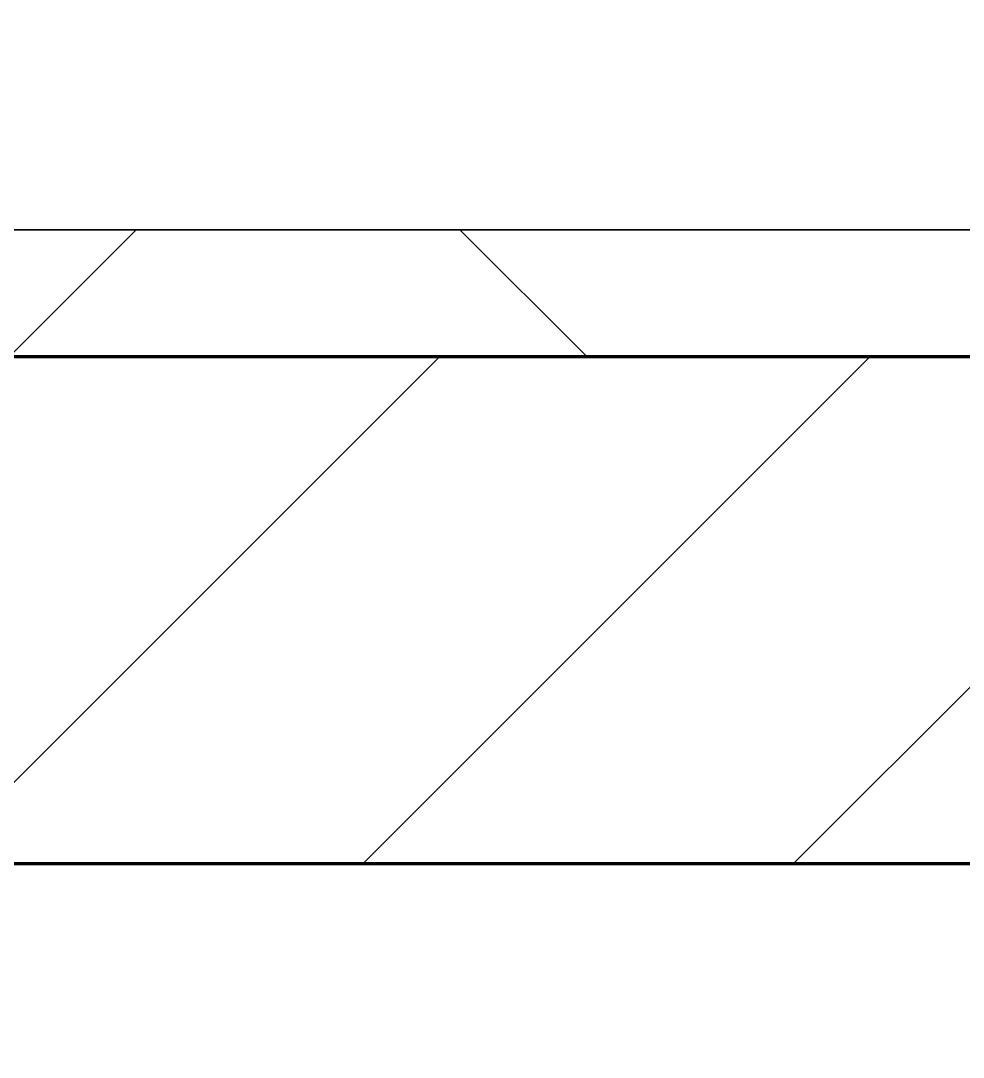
# Model space of a CAD drawing. Header units: millimetres. Extents: x -678720 to -601931, y -306 to 39239.
# Drawn here: x -673840.5 to -673468.8, y 3852.7 to 4261.5 of the extents above; entities that cross this region are included whole.
import ezdxf
from ezdxf.xclip import XClip

# ---------------------------------------------------------------- set-up
doc = ezdxf.new("R2010")
doc.units = ezdxf.units.MM
doc.header["$XCLIPFRAME"] = 0
for name, color, linetype, lineweight in [('A-GLAZ-CURT', 2, 'Continuous', 9), ('A-WALL', 5, 'Continuous', 35), ('A-WALL-FNSH', 2, 'Continuous', 35), ('A-WALL-PATT', 1, 'Continuous', 35)]:
    doc.layers.add(name, color=color, linetype=linetype, lineweight=lineweight)
doc.layers.add('A11_ALU.SOLID SHEET', color=2, linetype='Continuous')

# ---------------------------------------------------------------- blocks, each defined once
blk = doc.blocks.new('PPLS-PP19_Custom Tile Pattern - Custom Tile Pattern-V96-4234-01 ENLARGED MULTI-PURPOSE LEVEL - REFLECTED CEILING PLAN - SHEET 5')
at = {"layer": 'A-GLAZ-CURT'}
for p, q in [((-300, 0), (300, 0)), ((300, 0), (-300, 0)), ((195.99, 0), (213.31, 0)), ((213.31, 0), (195.99, 0)), ((230.06, 0), (300, 0)), ((-300, -50), (300, -50)), ((300, -50), (-300, -50))]:
    blk.add_line(p, q, dxfattribs=at)
for points, knots in [([(-78.43, 0), (-72.41, 0), (-61.76, 0), (-54.4, 0), (-48.53, 0), (-30.79, 0), (-18.03, 0), (8.61, 0), (15.02, 0), (22.91, 0), (31, 0), (39.04, 0), (48.07, 0), (52.49, 0), (53.47, 0)], [-4358.126221, -4358.126221, -4358.126221, -4358.126221, -4008.285538, -3689.699207, -3546.54457, -3315.260113, -2864.387349, -2439.246196, -2084.094819, -1956.422387, -1818.904206, -1645.594513, -1443.202566, -1380.385993, -1380.385993, -1380.385993, -1380.385993]), ([(76.63, 0), (74.8, 0), (67.65, 0), (53.52, 0), (37, 0), (24.07, 0), (12.82, 0), (-2.9, 0), (-20.62, 0), (-32.81, 0), (-44.85, 0), (-51.43, 0), (-51.79, 0)], [-3095.572228, -3095.572228, -3095.572228, -3095.572228, -2950.589685, -2634.532728, -2313.748533, -2106.613311, -1925.670641, -1617.263037, -1290.787923, -1039.307308, -819.71621, -644.910881, -644.910881, -644.910881, -644.910881]), ([(-30.52, 0), (-27.11, 0), (-17.83, 0), (5.99, 0), (22.06, 0), (37.44, 0), (45.29, 0), (51.3, 0), (53.44, 0)], [-2323.618664, -2323.618664, -2323.618664, -2323.618664, -2142.497158, -1716.209403, -1206.526904, -1089.329421, -901.315459, -786.382697, -786.382697, -786.382697, -786.382697]), ([(-12.55, 0), (-8.67, 0), (9.8, 0), (42.82, 0), (81.9, 0), (107.18, 0), (118.18, 0)], [-453.591929, -453.591929, -453.591929, -453.591929, -429.606584, -390.253598, -346.313304, -311.894639, -311.894639, -311.894639, -311.894639]), ([(70.61, 0), (66.16, 0), (55.8, 0), (39.61, 0), (24.74, 0), (4.75, 0), (-8.11, 0), (-12.51, 0)], [-4647.237329, -4647.237329, -4647.237329, -4647.237329, -4326.416877, -4098.545751, -3766.694881, -3333.063701, -3099.783378, -3099.783378, -3099.783378, -3099.783378]), ([(-12.51, 0), (-6.87, 0), (12.55, 0), (43.36, 0), (70.92, 0), (82.12, 0), (83.66, 0)], [-5672.31575, -5672.31575, -5672.31575, -5672.31575, -5340.621928, -4573.028122, -4094.177415, -3869.465285, -3869.465285, -3869.465285, -3869.465285]), ([(103.09, 0), (101.08, 0), (86.31, 0), (63.34, 0), (35.84, 0), (12, 0), (3.08, 0), (-1.67, 0), (-2.25, 0)], [-375.435014, -375.435014, -375.435014, -375.435014, -369.147452, -330.153101, -307.516438, -285.83788, -246.234814, -234.646884, -234.646884, -234.646884, -234.646884]), ([(114.39, 0), (114.2, 0), (112.08, 0), (105.42, 0), (92.38, 0), (85.59, 0), (74.4, 0), (62.26, 0), (51.85, 0), (43.81, 0), (29.53, 0), (20.67, 0), (18.85, 0), (18.16, 0)], [-8148.58938, -8148.58938, -8148.58938, -8148.58938, -8105.191388, -7723.759874, -7531.75727, -7135.649961, -6924.452779, -6738.82075, -6548.303034, -6314.283804, -6135.05769, -5972.647715, -5832.674503, -5832.674503, -5832.674503, -5832.674503]), ([(27.44, 0), (27.9, 0), (29.54, 0), (38.07, 0), (53.39, 0), (71.67, 0), (84.83, 0), (86.01, 0), (92.51, 0), (94.33, 0)], [-5037.309798, -5037.309798, -5037.309798, -5037.309798, -4887.603822, -4705.298446, -4353.683244, -3960.84581, -3759.045785, -3336.541051, -2783.776468, -2783.776468, -2783.776468, -2783.776468]), ([(27.89, 0), (29.09, 0), (33.4, 0), (44.03, 0), (51.44, 0), (53.41, 0)], [-147.777612, -147.777612, -147.777612, -147.777612, -135.792042, -118.513713, -112.378708, -112.378708, -112.378708, -112.378708]), ([(53.18, 0), (53.06, 0), (52.22, 0), (44.99, 0), (36.46, 0), (30.82, 0)], [-622.740158, -622.740158, -622.740158, -622.740158, -566.066452, -360.610861, 0, 0, 0, 0]), ([(136.44, 0), (121.66, 0), (86.93, 0), (51.16, 0), (31.18, 0)], [-106.750556, -106.750556, -106.750556, -106.750556, -59.610984, 0, 0, 0, 0]), ([(168.37, 0), (167.68, 0), (162.47, 0), (147.02, 0), (109.77, 0), (76.86, 0), (57.82, 0), (46.51, 0), (41.18, 0), (36.02, 0), (35.54, 0), (35.54, 0)], [-543.375029, -543.375029, -543.375029, -543.375029, -530.793311, -458.593899, -401.860199, -357.622665, -341.267687, -334.000314, -326.15566, -319.318397, -317.489778, -317.489778, -317.489778, -317.489778]), ([(36.29, 0), (37.77, 0), (48.82, 0), (64.79, 0), (93.35, 0), (111.53, 0), (118.92, 0)], [-314.598523, -314.598523, -314.598523, -314.598523, -305.899624, -287.17622, -249.500363, -203.900213, -203.900213, -203.900213, -203.900213]), ([(61.47, 0), (61.47, 0), (61.21, 0), (54.61, 0), (53.71, 0), (53.56, 0)], [-1113.311073, -1113.311073, -1113.311073, -1113.311073, -1096.402191, -891.204116, -747.28819, -747.28819, -747.28819, -747.28819]), ([(53.94, 0), (58.42, 0), (74.33, 0), (98.51, 0), (112.58, 0), (119.3, 0)], [-111.831706, -111.831706, -111.831706, -111.831706, -97.899267, -63.759246, -44.783249, -44.783249, -44.783249, -44.783249]), ([(53.95, 0), (56.11, 0), (59.33, 0), (61.34, 0), (61.45, 0)], [-1370.028348, -1370.028348, -1370.028348, -1370.028348, -1228.752106, -1120.932285, -1120.932285, -1120.932285, -1120.932285]), ([(54.09, 0), (54.49, 0), (59.54, 0), (64.47, 0), (72.74, 0), (75.22, 0), (76.03, 0), (76.21, 0)], [-774.539555, -774.539555, -774.539555, -774.539555, -753.071572, -495.328968, -421.953223, -334.951786, -290.452333, -290.452333, -290.452333, -290.452333]), ([(76.22, 0), (75.58, 0), (73.64, 0), (71.05, 0), (70.61, 0)], [-193.634889, -193.634889, -193.634889, -193.634889, -31.537676, 0, 0, 0, 0]), ([(94.4, 0), (94.4, 0), (94.64, 0), (99.11, 0), (108.7, 0), (115.1, 0), (118.63, 0)], [-2348.345796, -2348.345796, -2348.345796, -2348.345796, -2310.419338, -2233.599744, -2052.234781, -1855.850978, -1855.850978, -1855.850978, -1855.850978]), ([(119.37, 0), (118.55, 0), (113.84, 0), (108.04, 0), (103.09, 0)], [-19.128818, -19.128818, -19.128818, -19.128818, -15.488593, 0, 0, 0, 0]), ([(119.23, 0), (117.02, 0), (114.02, 0), (111.98, 0), (105.66, 0), (105.23, 0), (105.23, 0)], [-9409.078379, -9409.078379, -9409.078379, -9409.078379, -9220.200448, -9012.77275, -8966.157302, -8929.495943, -8929.495943, -8929.495943, -8929.495943]), ([(105.26, 0), (105.52, 0), (111.01, 0), (112.65, 0), (113.59, 0)], [-8920.561005, -8920.561005, -8920.561005, -8920.561005, -8814.835624, -8577.462505, -8577.462505, -8577.462505, -8577.462505]), ([(119.32, 0), (124.97, 0), (139.94, 0), (163.31, 0), (185.23, 0), (193.62, 0), (194.69, 0), (194.79, 0)], [-1843.028543, -1843.028543, -1843.028543, -1843.028543, -1530.39897, -1095.004608, -529.74427, -295.064701, -265.121568, -265.121568, -265.121568, -265.121568]), ([(119.34, 0), (125.51, 0), (131.91, 0), (138.28, 0), (138.53, 0)], [-310.693615, -310.693615, -310.693615, -310.693615, -291.370682, -290.5735, -290.5735, -290.5735, -290.5735]), ([(119.36, 0), (120.67, 0), (128.26, 0), (132.42, 0), (134.6, 0)], [-202.99684, -202.99684, -202.99684, -202.99684, -194.761443, -152.241002, -152.241002, -152.241002, -152.241002]), ([(129.02, 0), (129.02, 0), (124.41, 0), (122.82, 0), (120.54, 0), (119.93, 0)], [-35.386604, -35.386604, -35.386604, -35.386604, -31.430235, -22.807238, -19.969948, -19.969948, -19.969948, -19.969948]), ([(157.9, 0), (156.77, 0), (151.67, 0), (143.29, 0), (134.04, 0), (126.24, 0), (122.19, 0), (120.43, 0), (120.2, 0)], [-10292.955006, -10292.955006, -10292.955006, -10292.955006, -10098.273015, -9847.788484, -9677.714971, -9567.007022, -9453.21225, -9435.208756, -9435.208756, -9435.208756, -9435.208756]), ([(120.21, 0), (121.98, 0), (125.09, 0), (128.63, 0), (128.95, 0)], [-43.933885, -43.933885, -43.933885, -43.933885, -39.050993, -35.895543, -35.895543, -35.895543, -35.895543]), ([(128.58, 0), (128.8, 0), (130.16, 0), (139.26, 0), (152.67, 0), (161.24, 0), (162.19, 0), (162.75, 0)], [-633.326174, -633.326174, -633.326174, -633.326174, -627.736123, -618.981161, -602.094757, -592.980799, -581.414464, -581.414464, -581.414464, -581.414464]), ([(137.1, 0), (136, 0), (133.64, 0), (129.87, 0), (129.11, 0)], [-670.405967, -670.405967, -670.405967, -670.405967, -651.020627, -640.742133, -640.742133, -640.742133, -640.742133]), ([(193.8, 0), (193.33, 0), (190.11, 0), (183.13, 0), (171, 0), (161.95, 0), (161.28, 0), (158.35, 0), (157.85, 0), (157.77, 0)], [-11665.349007, -11665.349007, -11665.349007, -11665.349007, -11565.880756, -11105.624034, -10839.086983, -10768.332124, -10666.779182, -10580.760289, -10550.278881, -10550.278881, -10550.278881, -10550.278881]), ([(300, 0), (286.53, 0), (254.22, 0), (207.11, 0), (177.41, 0), (159.34, 0), (158.33, 0), (158.3, 0)], [-285.253232, -285.253232, -285.253232, -285.253232, -244.693688, -187.987675, -143.776725, -129.632772, -123.352749, -123.352749, -123.352749, -123.352749]), ([(159.07, 0), (159.13, 0), (160.84, 0), (165.21, 0), (173.49, 0), (180.79, 0), (185.2, 0)], [-115.643202, -115.643202, -115.643202, -115.643202, -114.681583, -87.660824, -65.295536, -47.025123, -47.025123, -47.025123, -47.025123]), ([(162.75, 0), (165.4, 0), (170.91, 0), (172.61, 0), (172.61, 0)], [-111.264224, -111.264224, -111.264224, -111.264224, -56.742688, -19.085662, -19.085662, -19.085662, -19.085662]), ([(247.1, 0), (246.76, 0), (245.04, 0), (238.34, 0), (226.56, 0), (221.1, 0), (200.27, 0), (182.99, 0), (174.27, 0), (169.67, 0), (168.99, 0)], [-9649.085549, -9649.085549, -9649.085549, -9649.085549, -9581.591397, -9406.094246, -9221.510254, -9016.44624, -8717.832359, -8253.978395, -8152.463617, -8069.855175, -8069.855175, -8069.855175, -8069.855175]), ([(185.33, 0), (187.2, 0), (194.91, 0), (201.73, 0), (208.81, 0), (213.9, 0), (241.96, 0), (266.73, 0), (281.71, 0), (291.71, 0), (296.52, 0), (297.86, 0), (298.09, 0)], [-7836.777253, -7836.777253, -7836.777253, -7836.777253, -7784.112253, -7606.717214, -7289.299508, -7042.621073, -6582.165592, -6068.460911, -5766.029927, -5566.724884, -5280.360606, -5199.253518, -5199.253518, -5199.253518, -5199.253518]), ([(185.75, 0), (186.85, 0), (192.57, 0), (201.08, 0), (207.47, 0), (213.96, 0), (215.11, 0)], [-241.308086, -241.308086, -241.308086, -241.308086, -237.955587, -223.92608, -215.862851, -208.75215, -208.75215, -208.75215, -208.75215]), ([(185.77, 0), (186.91, 0), (192.64, 0), (208.82, 0), (219.42, 0), (230.06, 0)], [-46.257281, -46.257281, -46.257281, -46.257281, -41.623857, -24.459831, 0, 0, 0, 0]), ([(215.22, 0), (214.62, 0), (210.55, 0), (203.98, 0), (193.08, 0), (186.36, 0), (186.13, 0)], [-203.825446, -203.825446, -203.825446, -203.825446, -198.527383, -184.406837, -162.427601, -161.657476, -161.657476, -161.657476, -161.657476]), ([(300, 0), (288.22, 0), (262, 0), (230.43, 0), (219.94, 0), (219.02, 0)], [-12528.858583, -12528.858583, -12528.858583, -12528.858583, -11905.454923, -11162.864862, -10856.732305, -10856.732305, -10856.732305, -10856.732305]), ([(219.9, 0), (220.86, 0), (227.84, 0), (242.06, 0), (246.54, 0), (246.96, 0)], [-10670.940496, -10670.940496, -10670.940496, -10670.940496, -10511.382485, -9925.173265, -9834.877357, -9834.877357, -9834.877357, -9834.877357]), ([(284.76, 0), (284.76, 0), (285.09, 0), (287.47, 0), (293.59, 0), (297.76, 0), (300, 0)], [-4110.630118, -4110.630118, -4110.630118, -4110.630118, -4053.389046, -3959.664717, -3862.421465, -3746.95702, -3746.95702, -3746.95702, -3746.95702]), ([(297.38, 0), (295.84, 0), (291.62, 0), (285.38, 0), (284.87, 0)], [-4803.172655, -4803.172655, -4803.172655, -4803.172655, -4358.271401, -4143.037883, -4143.037883, -4143.037883, -4143.037883])]:
    blk.add_open_spline(points, degree=3, knots=knots, dxfattribs=at)
for points in [[(80.35, 0), (79.57, 0), (78.27, 0), (76.63, 0)], [(84.06, 0), (83.48, 0), (82.41, 0), (81.72, 0)], [(168.74, 0), (168.74, 0), (169.81, 0), (171.51, 0)], [(185.25, 0), (180.01, 0), (174.77, 0), (169.49, 0)], [(171.51, 0), (175, 0), (180.3, 0), (185.01, 0)], [(172.07, 0), (176.42, 0), (180.81, 0), (185.25, 0)], [(195.11, 0), (194.91, 0), (194.44, 0), (193.8, 0)]]:
    blk.add_open_spline(points, degree=3, dxfattribs=at)
blk = doc.blocks.new('PPLS-PP19_Custom Tile Pattern - Custom Tile Pattern-V97-4234-01 ENLARGED MULTI-PURPOSE LEVEL - REFLECTED CEILING PLAN - SHEET 5')
at = {"layer": 'A-GLAZ-CURT'}
for p, q in [((-300, 0), (300, 0)), ((300, 0), (-300, 0)), ((-293.07, 0), (-282.89, 0)), ((-282.89, 0), (-293.07, 0)), ((-281.82, 0), (-275.75, 0)), ((-275.75, 0), (-281.82, 0)), ((-222.32, 0), (-205, 0)), ((-205, 0), (-222.32, 0)), ((-300, -50), (300, -50)), ((300, -50), (-300, -50))]:
    blk.add_line(p, q, dxfattribs=at)
at = {"layer": 'A-GLAZ-CURT', "flags": 128}
for points in [[(-300, 0), (-291.56, 0), (-283.3, 0)], [(-283.55, 0), (-291.73, 0), (-300, 0)], [(-282.9, 0), (-275.2, 0), (-267.26, 0), (-259.45, 0), (-251.77, 0), (-244.2, 0), (-236.74, 0), (-229.36, 0), (-222.06, 0), (-214.83, 0), (-207.71, 0), (-200.76, 0), (-194.02, 0), (-187.54, 0), (-181.38, 0)], [(-151.07, 0), (-155.53, 0), (-160.27, 0), (-164.95, 0), (-169.65, 0), (-174.47, 0), (-179.49, 0), (-184.81, 0), (-190.44, 0), (-196.37, 0), (-202.58, 0), (-209.04, 0), (-215.73, 0), (-222.63, 0), (-229.72, 0), (-236.97, 0), (-244.39, 0), (-251.96, 0), (-259.67, 0), (-267.51, 0), (-275.48, 0), (-282.9, 0)]]:
    blk.add_lwpolyline(points, dxfattribs=at)
at = {"layer": 'A-GLAZ-CURT'}
for points, knots in [([(-300, 0), (-284.65, 0), (-236.57, 0), (-188.88, 0), (-158.86, 0), (-151.06, 0)], [-5323.127839, -5323.127839, -5323.127839, -5323.127839, -4502.809032, -2700.551212, -1997.255069, -1997.255069, -1997.255069, -1997.255069]), ([(-85.14, 0), (-98.43, 0), (-135.38, 0), (-202.5, 0), (-257.41, 0), (-282.9, 0)], [-18836.359506, -18836.359506, -18836.359506, -18836.359506, -17136.203329, -15131.813646, -13743.801208, -13743.801208, -13743.801208, -13743.801208]), ([(-150.89, 0), (-151, 0), (-152.98, 0), (-158.72, 0), (-174.02, 0), (-185.59, 0), (-209.77, 0), (-232.01, 0), (-255.22, 0), (-262.59, 0), (-264.9, 0), (-265.4, 0)], [-2492.029588, -2492.029588, -2492.029588, -2492.029588, -2477.344047, -2237.412286, -2029.680487, -1755.085331, -1400.429864, -858.079193, -543.655514, -208.940337, 0, 0, 0, 0]), ([(-258.6, 0), (-257.91, 0), (-254.26, 0), (-241.25, 0), (-225.99, 0), (-213.1, 0), (-200.2, 0), (-185.8, 0), (-171.77, 0), (-158.7, 0), (-157.22, 0)], [-5722.54675, -5722.54675, -5722.54675, -5722.54675, -5657.471696, -5413.335975, -5017.494783, -4832.723979, -4666.091899, -4349.945572, -4000.813434, -3840.635403, -3840.635403, -3840.635403, -3840.635403]), ([(-133.82, 0), (-135.51, 0), (-137.8, 0), (-149.31, 0), (-162.01, 0), (-177.91, 0), (-199.46, 0), (-216.65, 0), (-231.26, 0), (-233.46, 0), (-234, 0)], [-2731.647847, -2731.647847, -2731.647847, -2731.647847, -2418.507304, -2308.929706, -2113.765672, -1763.376603, -1422.553702, -978.033455, -846.069444, -682.911962, -682.911962, -682.911962, -682.911962]), ([(-233.49, 0), (-233.44, 0), (-232.38, 0), (-230.74, 0), (-225.3, 0), (-223.63, 0)], [-455.274641, -455.274641, -455.274641, -455.274641, -440.605512, -119.536984, 0, 0, 0, 0]), ([(-223.63, 0), (-219.39, 0), (-206.17, 0), (-188.58, 0), (-169.02, 0), (-157.93, 0), (-152.01, 0)], [-5463.295695, -5463.295695, -5463.295695, -5463.295695, -5161.076232, -4739.070012, -4465.409639, -4149.119819, -4149.119819, -4149.119819, -4149.119819])]:
    blk.add_open_spline(points, degree=3, knots=knots, dxfattribs=at)
blk.add_open_spline([(-283.68, 0), (-289.02, 0), (-294.48, 0), (-300, 0)], degree=3, dxfattribs=at)
blk = doc.blocks.new('*U321')
at = {"layer": 'A-GLAZ-CURT'}
for name, p in [('PPLS-PP19_Custom Tile Pattern - Custom Tile Pattern-V96-4234-01 ENLARGED MULTI-PURPOSE LEVEL - REFLECTED CEILING PLAN - SHEET 5', (-40865, -5100)), ('PPLS-PP19_Custom Tile Pattern - Custom Tile Pattern-V97-4234-01 ENLARGED MULTI-PURPOSE LEVEL - REFLECTED CEILING PLAN - SHEET 5', (-40265, -5100))]:
    blk.add_blockref(name, p, dxfattribs=at)
blk = doc.blocks.new('*U743')
blk.add_lwpolyline([(21173.36, -580), (28210, -580), (28210, -6849.96), (45954.15, -6849.96), (45954.15, 600), (82995.06, 600), (83086.47, 650), (90052, 650), (90392, 990), (103159.16, 990), (103159.16, 4990), (21173.36, 4990), (21173.36, 3485.45), (21203.36, 3485.45), (21203.36, 925.54), (21173.36, 925.54), (21173.36, -580)])

msp = doc.modelspace()

# ---------------------------------------------------------------- block references
at = {"layer": 'A11_ALU.SOLID SHEET'}
ref = msp.add_blockref('*U743', (-744682.37, 3579.02), dxfattribs=at)
XClip(ref).set_block_clipping_path([(69798.6834257276, -3885.5002684942), (120965.0023936313, 33679.9972602262)])

# ---------------------------------------------------------------- next in the draw order: hatches: boundary and pattern name
at = {"layer": 'A-WALL-PATT', "lineweight": 9}
h = msp.add_hatch(dxfattribs=at)
h.set_pattern_fill('FP_3', color=256, style=0, pattern_type=2)
h.set_pattern_definition([(45, (0, 0), (-212.13203, 212.13203), []), (135, (0, 0), (-212.13203, -212.13203), [])])
h.paths.add_polyline_path([(-661708.03, 4129.02), (-661758.03, 4179.02), (-674883.69, 4179.02), (-674883.69, 4129.02), (-662226.93, 4129.02)])
h = msp.add_hatch(dxfattribs=at)
h.set_pattern_fill('FP_2', color=256, style=0, pattern_type=2)
h.set_pattern_definition([(45, (0, 0), (-84.852814, 84.852814), [])])
h.paths.add_polyline_path([(-662226.93, 3929.02), (-661508.03, 3929.02), (-661708.03, 4129.02), (-674883.69, 4129.02), (-674883.69, 3929.02), (-663281.66, 3929.02)])

# ---------------------------------------------------------------- next in the draw order: linework, layer by layer
at = {"layer": 'A-WALL', "color": 7, "lineweight": 70}
for p, q in [((-674883.69, 4129.02), (-661708.03, 4129.02)), ((-672927.37, 3929.02), (-674883.69, 3929.02))]:
    msp.add_line(p, q, dxfattribs=at)
at = {"layer": 'A-WALL-FNSH', "color": 250}
for p, q in [((-674883.69, 4179.02), (-661758.03, 4179.02)), ((-661708.03, 4129.02), (-674883.69, 4129.02))]:
    msp.add_line(p, q, dxfattribs=at)

# ---------------------------------------------------------------- next in the draw order: block references
msp.add_blockref('*U321', (-633017.37, 9279.02))

doc.saveas('drawing.dxf')
